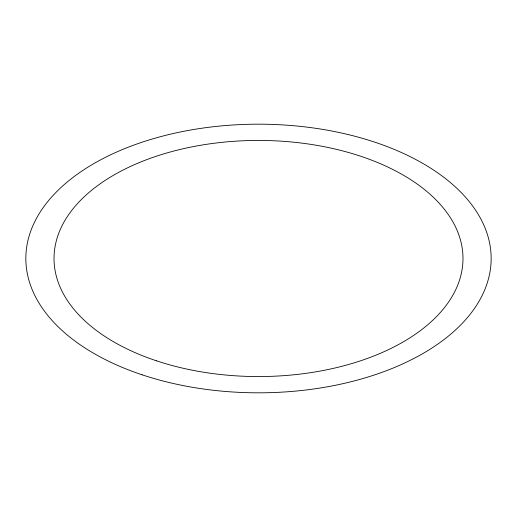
<?xml version="1.0" encoding="UTF-8"?>
<svg xmlns="http://www.w3.org/2000/svg" width="517" height="517" viewBox="0 0 517 517"><rect width="100%" height="100%" fill="white"/><g stroke="black" fill="none" stroke-linecap="round" stroke-linejoin="round"><path stroke-width="0.78" d="M142.175 374.825A232.65 134.317 0 0 0 491.15 258.5A232.65 134.317 0 0 0 142.175 142.175A232.65 134.317 0 0 0 142.175 374.825M156.257 360.743A204.486 118.063 0 0 0 462.986 258.5A204.486 118.063 0 0 0 156.257 156.257A204.486 118.063 0 0 0 156.257 360.743"/></g></svg>
